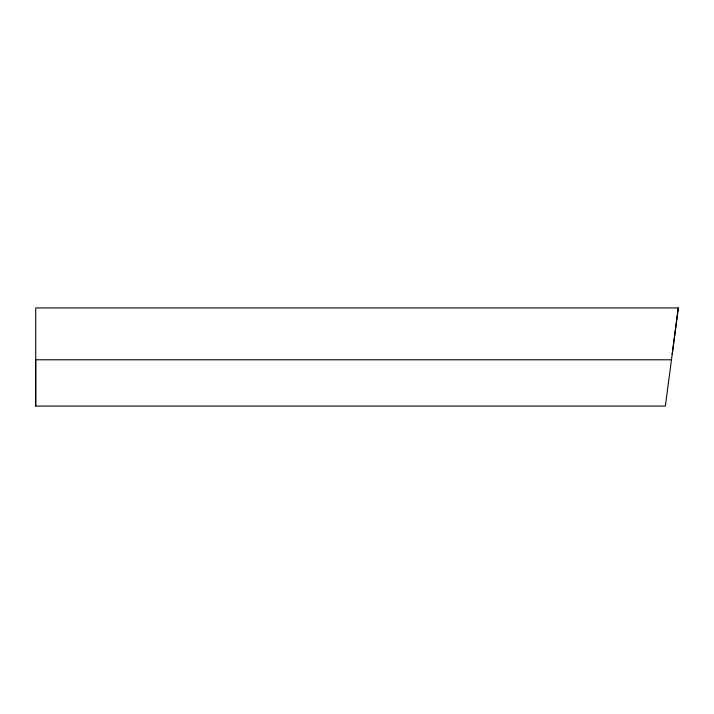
<?xml version="1.0" encoding="UTF-8"?>
<svg xmlns="http://www.w3.org/2000/svg" width="714" height="714" viewBox="0 0 714 714"><rect width="100%" height="100%" fill="white"/><g stroke="black" fill="none" stroke-linecap="round" stroke-linejoin="round"><path stroke-width="1.07" d="M35.7 406.079L35.7 307.921L678.3 307.921L665.368 406.079L35.7 406.079L35.7 359.785L671.481 359.785M672.177 354.278L678.3 307.921"/></g></svg>
